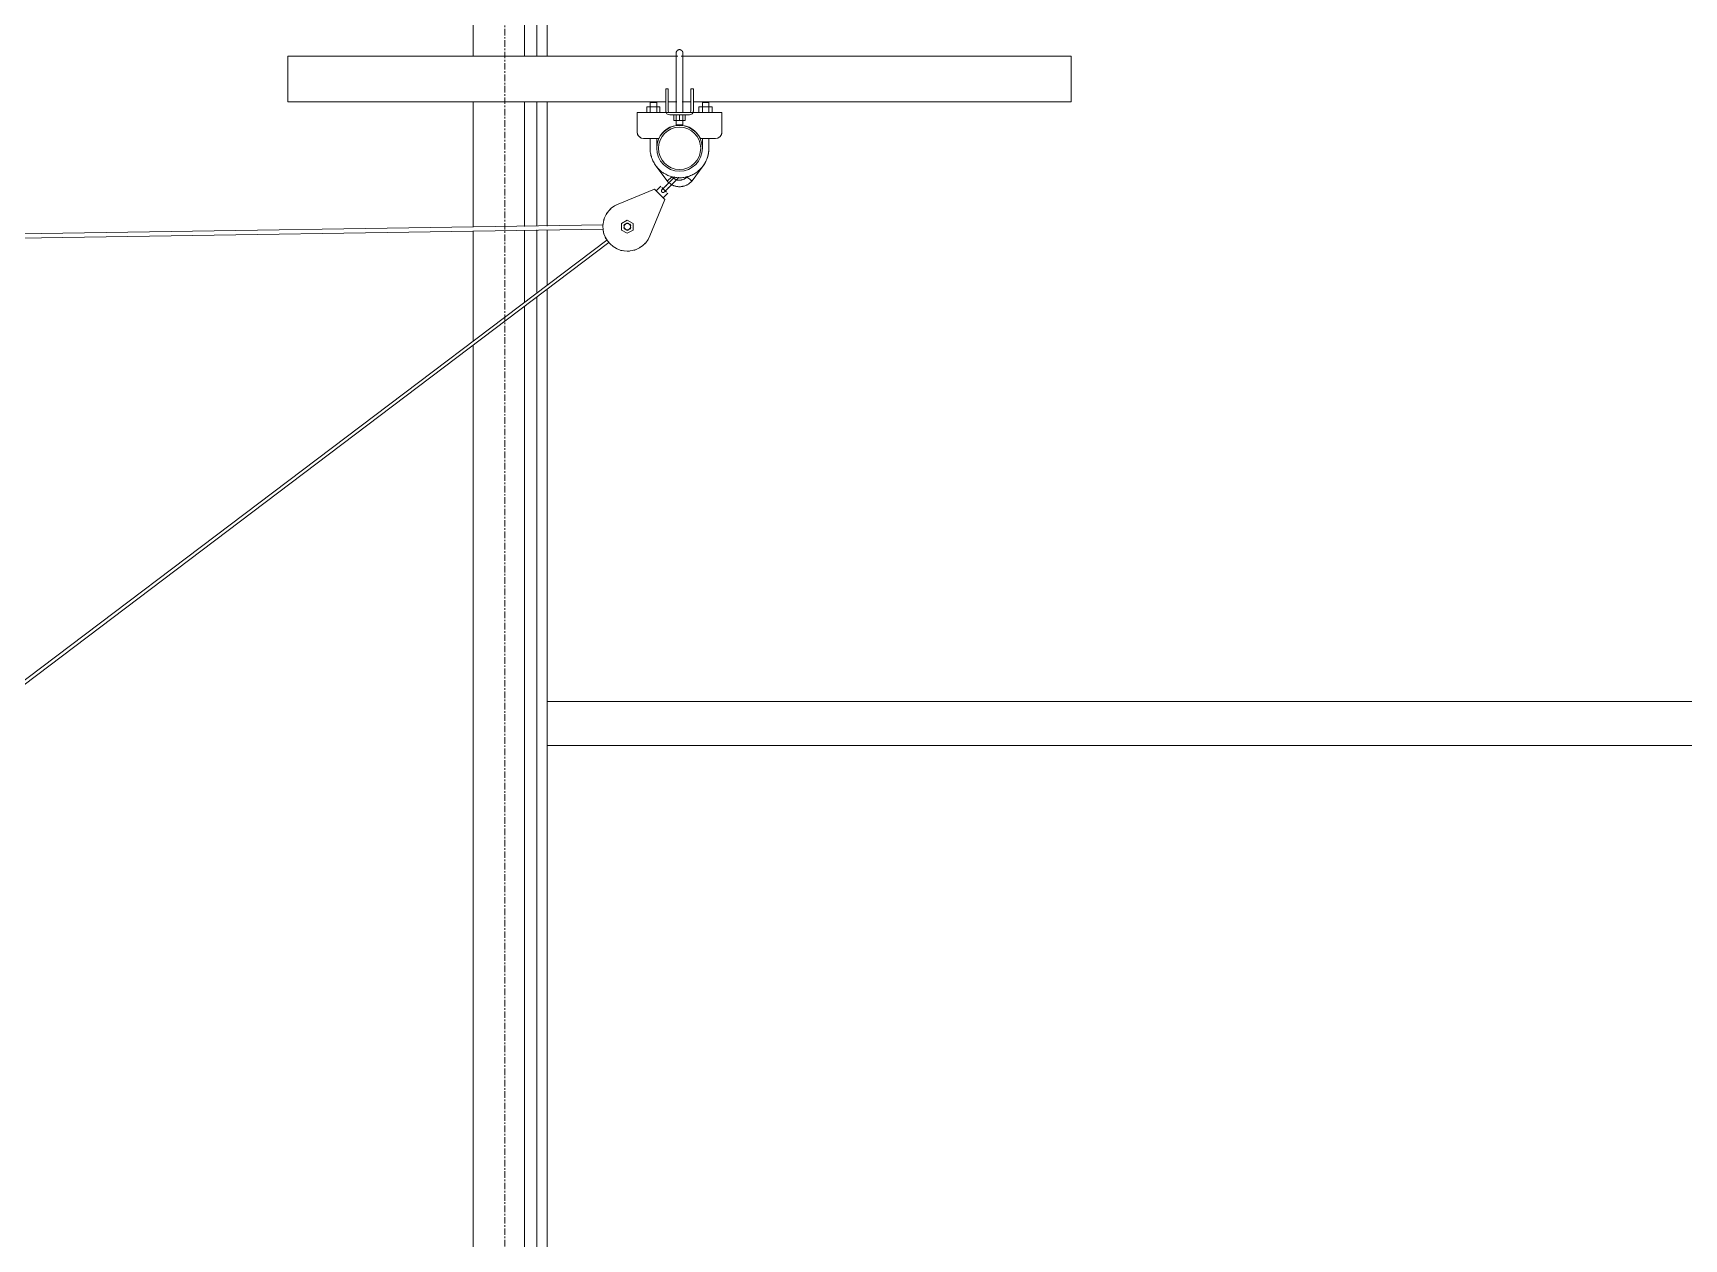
# Model space of a CAD drawing. Header units: inches. Extents: x 21386 to 98862, y -290 to 853.
# Drawn here: x 32064.7 to 32191.2, y 203.4 to 295.8 of the extents above; entities that cross this region are included whole.
import ezdxf

# ---------------------------------------------------------------- set-up
doc = ezdxf.new("R2010")
doc.units = ezdxf.units.IN
doc.header["$MEASUREMENT"] = 0
doc.linetypes.add('Grid Line 1_2_', pattern=[0.875, 0.5, -0.125, 0.125, -0.125])
for name, color, linetype, lineweight in [('I-WALL', 2, 'Continuous', 13), ('Q-SPCQ', 91, 'Continuous', 13), ('S-BEAM', 12, 'Continuous', 13), ('S-COLS', 52, 'Continuous', 13), ('S-GRID', 1, 'Continuous', 9)]:
    doc.layers.add(name, color=color, linetype=linetype, lineweight=lineweight)

# ---------------------------------------------------------------- blocks, each defined once
blk = doc.blocks.new('Basketball_Backstop-Performance_Sports_Systems-3103-Ceiling_Hung - 27_-0_ to 27_-11 7_8_-652462-Building Section - North_South looking East _ Fitness Center')
at = {"layer": 'Q-SPCQ', "color": 8, "lineweight": 9}
for p, q in [((21398.3, 294), (21368.43, 294)), ((21368.43, 292.25), (21368.43, 294)), ((21428.43, 294), (21398.56, 294)), ((21428.43, 294), (21428.43, 292.25)), ((21368.43, 290.5), (21368.43, 292.25)), ((21398.18, 292.25), (21398.18, 289.69)), ((21398.68, 289.69), (21398.68, 292.25)), ((21428.43, 292.25), (21428.43, 290.5)), ((21397.55, 291.5), (21397.37, 291.5)), ((21397.37, 291), (21397.37, 291.5)), ((21397.37, 291.5), (21397.37, 291.37)), ((21397.37, 291.5), (21397.55, 291.5)), ((21397.37, 291.35), (21397.37, 291)), ((21397.37, 289.81), (21397.37, 291)), ((21397.55, 291.37), (21397.55, 291.5)), ((21397.55, 291.5), (21397.55, 291)), ((21397.55, 291), (21397.55, 291.35)), ((21397.55, 291), (21397.55, 289.81)), ((21399.49, 291.5), (21399.3, 291.5)), ((21399.3, 291), (21399.3, 291.5)), ((21399.3, 291.5), (21399.3, 291.37)), ((21399.3, 291.5), (21399.49, 291.5)), ((21399.3, 291.35), (21399.3, 291)), ((21399.3, 291), (21399.3, 289.81)), ((21399.49, 291.37), (21399.49, 291.5)), ((21399.49, 291.5), (21399.49, 291)), ((21399.49, 291), (21399.49, 291.35)), ((21399.49, 289.81), (21399.49, 291)), ((21368.43, 290.5), (21397.37, 290.5)), ((21397.68, 289.69), (21395.18, 289.69)), ((21395.18, 289.37), (21395.18, 289.69)), ((21395.92, 290.12), (21396.18, 290.12)), ((21395.92, 290.12), (21395.92, 289.69)), ((21396.18, 290.44), (21396.18, 290.12)), ((21396.18, 290.44), (21396.19, 290.44)), ((21396.19, 290.44), (21396.18, 290.44)), ((21396.18, 290.44), (21396.18, 289.67)), ((21396.18, 290.44), (21396.68, 290.44)), ((21396.19, 290.44), (21396.18, 290.44)), ((21396.18, 290.44), (21396.18, 290.12)), ((21396.18, 290.44), (21396.19, 290.44)), ((21396.19, 290.44), (21396.18, 290.44)), ((21396.18, 290.12), (21396.68, 290.12)), ((21396.18, 289.69), (21396.18, 290.12)), ((21396.67, 290.44), (21396.68, 290.44)), ((21396.68, 290.44), (21396.67, 290.44)), ((21396.68, 290.44), (21396.67, 290.44)), ((21396.67, 290.44), (21396.68, 290.44)), ((21396.68, 290.44), (21396.67, 290.44)), ((21396.68, 290.12), (21396.68, 290.44)), ((21396.68, 289.67), (21396.68, 290.44)), ((21396.68, 290.12), (21396.68, 290.44)), ((21396.68, 290.12), (21396.93, 290.12)), ((21396.68, 289.69), (21396.68, 290.12)), ((21396.93, 289.69), (21396.93, 290.12)), ((21397.55, 290.5), (21398.21, 290.5)), ((21399.18, 289.69), (21397.68, 289.69)), ((21398.18, 290.5), (21398.18, 289.69)), ((21398.18, 290.5), (21398.18, 289.69)), ((21398.18, 290.5), (21398.18, 289.69)), ((21398.64, 290.5), (21399.3, 290.5)), ((21398.68, 289.69), (21398.68, 290.5)), ((21398.68, 289.69), (21398.68, 290.5)), ((21398.68, 289.69), (21398.68, 290.5)), ((21401.68, 289.69), (21399.18, 289.69)), ((21399.49, 290.5), (21428.43, 290.5)), ((21399.92, 290.12), (21400.18, 290.12)), ((21399.92, 289.69), (21399.92, 290.12)), ((21400.18, 290.44), (21400.18, 290.13)), ((21400.19, 290.44), (21400.18, 290.44)), ((21400.18, 290.44), (21400.19, 290.44)), ((21400.18, 290.44), (21400.18, 289.68)), ((21400.19, 290.44), (21400.18, 290.44)), ((21400.18, 290.44), (21400.68, 290.44)), ((21400.18, 290.44), (21400.18, 290.13)), ((21400.19, 290.44), (21400.18, 290.44)), ((21400.18, 290.44), (21400.19, 290.44)), ((21400.18, 290.12), (21400.68, 290.12)), ((21400.18, 289.69), (21400.18, 290.12)), ((21400.68, 290.44), (21400.67, 290.44)), ((21400.67, 290.44), (21400.68, 290.44)), ((21400.68, 290.44), (21400.67, 290.44)), ((21400.68, 290.44), (21400.67, 290.44)), ((21400.67, 290.44), (21400.68, 290.44)), ((21400.68, 290.13), (21400.68, 290.44)), ((21400.68, 289.68), (21400.68, 290.44)), ((21400.68, 290.13), (21400.68, 290.44)), ((21400.68, 290.12), (21400.93, 290.12)), ((21400.68, 289.69), (21400.68, 290.12)), ((21400.93, 290.12), (21400.93, 289.69)), ((21401.68, 289.69), (21401.68, 289.37)), ((21395.18, 289.37), (21395.18, 288.19)), ((21397.68, 289.5), (21399.18, 289.5)), ((21397.99, 289.06), (21397.99, 289.5)), ((21398.43, 289.06), (21397.99, 289.06)), ((21398.18, 289.5), (21398.18, 288.75)), ((21398.43, 288.75), (21398.19, 288.75)), ((21398.43, 289.5), (21398.43, 289.06)), ((21398.87, 289.06), (21398.43, 289.06)), ((21398.67, 288.75), (21398.43, 288.75)), ((21398.68, 288.75), (21398.68, 289.5)), ((21398.87, 289.06), (21398.87, 289.5)), ((21401.68, 288.19), (21401.68, 289.37)), ((21395.68, 287.69), (21396.83, 287.69)), ((21396.18, 287.69), (21396.18, 286.94)), ((21396.18, 287.69), (21396.18, 286.94)), ((21396.18, 287.69), (21396.18, 286.94)), ((21396.68, 286.94), (21396.68, 287.69)), ((21396.68, 286.94), (21396.68, 287.69)), ((21396.68, 286.94), (21396.68, 287.69)), ((21400.02, 287.69), (21401.18, 287.69)), ((21400.18, 287.69), (21400.18, 286.94)), ((21400.18, 287.69), (21400.18, 286.94)), ((21400.18, 287.69), (21400.18, 286.94)), ((21400.68, 286.94), (21400.68, 287.69)), ((21400.68, 286.94), (21400.68, 287.69)), ((21400.68, 286.94), (21400.68, 287.69)), ((21396.36, 286.06), (21396.39, 285.98)), ((21396.62, 285.6), (21397.48, 284.44)), ((21399.39, 284.46), (21400.24, 285.6)), ((21396.5, 283.81), (21393.72, 282.67)), ((21396.5, 283.81), (21397.3, 283.01)), ((21396.99, 284.03), (21396.64, 283.68)), ((21397.07, 283.95), (21397.26, 283.77)), ((21397.17, 283.15), (21397.52, 283.5)), ((21397.26, 283.77), (21397.44, 283.58)), ((21396.16, 280.23), (21397.3, 283.01)), ((21392.57, 281.07), (21252.78, 278.93)), ((21252.79, 278.62), (21392.57, 280.75)), ((21394.43, 281.44), (21393.99, 281.19)), ((21393.99, 281.19), (21393.99, 280.68)), ((21394.87, 281.19), (21394.43, 281.44)), ((21394.87, 280.68), (21394.87, 281.19)), ((21392.87, 279.91), (21302.22, 211.41)), ((21302.36, 211.2), (21393.02, 279.72)), ((21393.99, 280.68), (21394.43, 280.43)), ((21394.43, 280.43), (21394.87, 280.68))]:
    blk.add_line(p, q, dxfattribs=at)
at = {"layer": 'Q-SPCQ', "color": 8, "lineweight": 9, "flags": 128}
for points in [[(21398.18, 294.25), (21398.18, 294.26), (21398.18, 294.27), (21398.18, 294.28), (21398.18, 294.29), (21398.18, 294.3), (21398.18, 294.31), (21398.19, 294.32), (21398.19, 294.33), (21398.19, 294.34), (21398.2, 294.35), (21398.2, 294.36), (21398.21, 294.37), (21398.21, 294.37), (21398.22, 294.38), (21398.22, 294.39), (21398.23, 294.4), (21398.23, 294.41), (21398.24, 294.41), (21398.25, 294.42), (21398.25, 294.43), (21398.26, 294.44), (21398.27, 294.44), (21398.28, 294.45), (21398.28, 294.45), (21398.29, 294.46), (21398.3, 294.47), (21398.31, 294.47), (21398.32, 294.48), (21398.33, 294.48), (21398.34, 294.48), (21398.35, 294.49), (21398.36, 294.49), (21398.37, 294.49), (21398.38, 294.49), (21398.39, 294.5), (21398.4, 294.5), (21398.41, 294.5), (21398.42, 294.5), (21398.43, 294.5), (21398.43, 294.5)], [(21398.18, 294.25), (21398.18, 294.26), (21398.18, 294.27), (21398.18, 294.28), (21398.18, 294.29), (21398.18, 294.3), (21398.18, 294.31), (21398.19, 294.32), (21398.19, 294.33), (21398.19, 294.34), (21398.2, 294.35), (21398.2, 294.36), (21398.21, 294.37), (21398.21, 294.37), (21398.22, 294.38), (21398.22, 294.39), (21398.23, 294.4), (21398.23, 294.41), (21398.24, 294.41), (21398.25, 294.42), (21398.25, 294.43), (21398.26, 294.44), (21398.27, 294.44), (21398.28, 294.45), (21398.28, 294.45), (21398.29, 294.46), (21398.3, 294.47), (21398.31, 294.47), (21398.32, 294.48), (21398.33, 294.48), (21398.34, 294.48), (21398.35, 294.49), (21398.36, 294.49), (21398.37, 294.49), (21398.38, 294.49), (21398.39, 294.5), (21398.4, 294.5), (21398.41, 294.5), (21398.42, 294.5), (21398.43, 294.5), (21398.43, 294.5)], [(21398.18, 294.14), (21398.18, 294.17), (21398.18, 294.19), (21398.18, 294.21), (21398.18, 294.22), (21398.18, 294.23), (21398.18, 294.24), (21398.18, 294.25), (21398.18, 294.25)], [(21398.18, 294.25), (21398.18, 294.25), (21398.18, 294.24), (21398.18, 294.24), (21398.18, 294.22), (21398.18, 294.21), (21398.18, 294.19), (21398.18, 294.17), (21398.18, 294.15)], [(21398.18, 293.97), (21398.18, 294.01), (21398.18, 294.05), (21398.18, 294.08), (21398.18, 294.11), (21398.18, 294.14), (21398.18, 294.17), (21398.18, 294.19), (21398.18, 294.21), (21398.18, 294.22), (21398.18, 294.23), (21398.18, 294.24), (21398.18, 294.25), (21398.18, 294.25)], [(21398.18, 294.25), (21398.18, 294.25), (21398.18, 294.24), (21398.18, 294.24), (21398.18, 294.22), (21398.18, 294.21), (21398.18, 294.19), (21398.18, 294.17), (21398.18, 294.15), (21398.18, 294.12), (21398.18, 294.09), (21398.18, 294.06), (21398.18, 294.02), (21398.18, 293.99), (21398.18, 293.94), (21398.18, 293.9), (21398.18, 293.85), (21398.18, 293.81), (21398.18, 293.75), (21398.18, 293.7), (21398.18, 293.64), (21398.18, 293.58), (21398.18, 293.52), (21398.18, 293.46), (21398.18, 293.4), (21398.18, 293.33), (21398.18, 293.26), (21398.18, 293.19), (21398.18, 293.12), (21398.18, 293.05), (21398.18, 292.97), (21398.18, 292.9), (21398.18, 292.82), (21398.18, 292.75), (21398.18, 292.67), (21398.18, 292.59), (21398.18, 292.51), (21398.18, 292.43), (21398.18, 292.35), (21398.18, 292.27), (21398.18, 292.25)], [(21398.43, 294.5), (21398.44, 294.5), (21398.45, 294.5), (21398.46, 294.5), (21398.47, 294.5), (21398.48, 294.5), (21398.49, 294.49), (21398.5, 294.49), (21398.51, 294.49), (21398.52, 294.48), (21398.53, 294.48), (21398.53, 294.48), (21398.54, 294.47), (21398.55, 294.47), (21398.56, 294.46), (21398.57, 294.46), (21398.58, 294.45), (21398.59, 294.44)], [(21398.43, 294.5), (21398.44, 294.5), (21398.45, 294.5), (21398.46, 294.5), (21398.47, 294.5), (21398.48, 294.5), (21398.49, 294.49), (21398.5, 294.49), (21398.51, 294.49), (21398.52, 294.48), (21398.53, 294.48), (21398.53, 294.48), (21398.54, 294.47), (21398.55, 294.47), (21398.56, 294.46), (21398.57, 294.46), (21398.58, 294.45), (21398.59, 294.44), (21398.59, 294.44), (21398.6, 294.43), (21398.61, 294.42), (21398.61, 294.42), (21398.62, 294.41), (21398.63, 294.4), (21398.63, 294.39), (21398.64, 294.39), (21398.64, 294.38), (21398.65, 294.37), (21398.65, 294.36), (21398.66, 294.35), (21398.66, 294.34), (21398.66, 294.33), (21398.67, 294.32), (21398.67, 294.31), (21398.67, 294.3), (21398.67, 294.29), (21398.68, 294.28), (21398.68, 294.27), (21398.68, 294.26), (21398.68, 294.25), (21398.68, 294.25)], [(21398.61, 294.42), (21398.62, 294.41), (21398.63, 294.4), (21398.63, 294.39), (21398.64, 294.39), (21398.64, 294.38), (21398.65, 294.37), (21398.65, 294.36), (21398.66, 294.35), (21398.66, 294.34), (21398.66, 294.33), (21398.67, 294.32), (21398.67, 294.31), (21398.67, 294.3), (21398.67, 294.29), (21398.68, 294.28), (21398.68, 294.27), (21398.68, 294.26), (21398.68, 294.25), (21398.68, 294.25)], [(21398.68, 294.01), (21398.68, 294.05), (21398.68, 294.08), (21398.68, 294.11), (21398.68, 294.14), (21398.68, 294.17), (21398.68, 294.19), (21398.68, 294.21), (21398.68, 294.22), (21398.68, 294.23), (21398.68, 294.24), (21398.68, 294.25), (21398.68, 294.25)], [(21398.68, 294.25), (21398.68, 294.25), (21398.68, 294.24), (21398.68, 294.24), (21398.68, 294.22), (21398.68, 294.21), (21398.68, 294.19), (21398.68, 294.17), (21398.68, 294.15), (21398.68, 294.12), (21398.68, 294.09), (21398.68, 294.06), (21398.68, 294.02), (21398.68, 293.99)], [(21398.68, 292.25), (21398.68, 292.33), (21398.68, 292.41), (21398.68, 292.49), (21398.68, 292.57), (21398.68, 292.65), (21398.68, 292.73), (21398.68, 292.8), (21398.68, 292.88), (21398.68, 292.95), (21398.68, 293.03), (21398.68, 293.1), (21398.68, 293.17), (21398.68, 293.24), (21398.68, 293.31), (21398.68, 293.38), (21398.68, 293.44), (21398.68, 293.51), (21398.68, 293.57), (21398.68, 293.63), (21398.68, 293.68), (21398.68, 293.74), (21398.68, 293.79), (21398.68, 293.84), (21398.68, 293.89), (21398.68, 293.93), (21398.68, 293.97), (21398.68, 294.01), (21398.68, 294.05), (21398.68, 294.08), (21398.68, 294.11), (21398.68, 294.14), (21398.68, 294.17), (21398.68, 294.19), (21398.68, 294.21), (21398.68, 294.22), (21398.68, 294.23), (21398.68, 294.24), (21398.68, 294.25), (21398.68, 294.25)], [(21398.68, 294.25), (21398.68, 294.25), (21398.68, 294.24), (21398.68, 294.24), (21398.68, 294.22), (21398.68, 294.21), (21398.68, 294.19), (21398.68, 294.17), (21398.68, 294.15), (21398.68, 294.12), (21398.68, 294.09), (21398.68, 294.06), (21398.68, 294.02), (21398.68, 293.99)], [(21396.18, 286.94), (21396.18, 286.85), (21396.19, 286.76), (21396.19, 286.67), (21396.21, 286.58), (21396.22, 286.49), (21396.24, 286.4), (21396.27, 286.32)], [(21396.18, 286.94), (21396.18, 286.85), (21396.19, 286.76), (21396.19, 286.67), (21396.21, 286.58), (21396.22, 286.49), (21396.24, 286.4), (21396.27, 286.32), (21396.29, 286.23), (21396.32, 286.14), (21396.36, 286.06), (21396.39, 285.98), (21396.43, 285.9), (21396.48, 285.82), (21396.52, 285.74), (21396.57, 285.67), (21396.62, 285.59), (21396.68, 285.52), (21396.74, 285.45), (21396.8, 285.39), (21396.86, 285.32), (21396.93, 285.26), (21396.99, 285.2), (21397.06, 285.15), (21397.14, 285.09), (21397.21, 285.04), (21397.29, 285), (21397.37, 284.95), (21397.45, 284.91), (21397.53, 284.87), (21397.61, 284.84), (21397.7, 284.81), (21397.78, 284.78), (21397.87, 284.76), (21397.96, 284.74), (21398.05, 284.72), (21398.13, 284.71), (21398.22, 284.7), (21398.31, 284.69), (21398.4, 284.69), (21398.49, 284.69), (21398.58, 284.69), (21398.67, 284.7), (21398.76, 284.71), (21398.85, 284.73), (21398.94, 284.75), (21399.03, 284.77), (21399.11, 284.79), (21399.2, 284.82), (21399.28, 284.86), (21399.36, 284.89), (21399.45, 284.93), (21399.52, 284.97), (21399.6, 285.02), (21399.68, 285.07), (21399.75, 285.12), (21399.82, 285.17), (21399.89, 285.23), (21399.96, 285.29), (21400.02, 285.35), (21400.09, 285.42), (21400.15, 285.49), (21400.2, 285.56), (21400.26, 285.63), (21400.31, 285.7), (21400.36, 285.78), (21400.4, 285.86), (21400.44, 285.94), (21400.48, 286.02), (21400.52, 286.1), (21400.55, 286.18), (21400.58, 286.27), (21400.6, 286.36), (21400.62, 286.44), (21400.64, 286.53), (21400.66, 286.62), (21400.67, 286.71), (21400.67, 286.8), (21400.68, 286.89), (21400.68, 286.94)], [(21396.18, 286.94), (21396.18, 286.85), (21396.19, 286.76), (21396.19, 286.67), (21396.21, 286.58), (21396.22, 286.49), (21396.24, 286.4), (21396.27, 286.32), (21396.29, 286.23), (21396.32, 286.14), (21396.36, 286.06), (21396.39, 285.98)], [(21396.43, 285.9), (21396.48, 285.82), (21396.52, 285.74), (21396.57, 285.67), (21396.62, 285.59), (21396.68, 285.52)], [(21396.43, 285.9), (21396.48, 285.82), (21396.52, 285.74), (21396.57, 285.67), (21396.62, 285.6)], [(21400.15, 285.49), (21400.2, 285.56), (21400.26, 285.63), (21400.31, 285.7), (21400.36, 285.78), (21400.4, 285.86)], [(21400.24, 285.6), (21400.29, 285.67), (21400.34, 285.75), (21400.38, 285.83), (21400.43, 285.91)], [(21400.5, 286.07), (21400.54, 286.15), (21400.57, 286.24), (21400.59, 286.32), (21400.62, 286.41), (21400.63, 286.5), (21400.65, 286.59), (21400.66, 286.68), (21400.67, 286.77), (21400.68, 286.86), (21400.68, 286.94)], [(21400.6, 286.36), (21400.62, 286.44), (21400.64, 286.53), (21400.66, 286.62), (21400.67, 286.71), (21400.67, 286.8), (21400.68, 286.89), (21400.68, 286.94)], [(21398.06, 284.75), (21398.05, 284.73), (21398.04, 284.72), (21398.02, 284.71), (21398.01, 284.69), (21397.99, 284.68), (21397.98, 284.67), (21397.96, 284.65), (21397.95, 284.63), (21397.93, 284.62), (21397.91, 284.6), (21397.9, 284.58), (21397.88, 284.56), (21397.86, 284.55), (21397.84, 284.53), (21397.82, 284.51), (21397.8, 284.49), (21397.78, 284.47), (21397.76, 284.45), (21397.74, 284.43), (21397.72, 284.41), (21397.7, 284.39), (21397.68, 284.37), (21397.66, 284.34), (21397.64, 284.32), (21397.62, 284.3), (21397.61, 284.3)], [(21397.79, 284.12), (21397.81, 284.14), (21397.83, 284.16), (21397.85, 284.18), (21397.87, 284.2), (21397.89, 284.22), (21397.91, 284.25), (21397.93, 284.27), (21397.95, 284.29), (21397.97, 284.31), (21397.99, 284.33), (21398.01, 284.35), (21398.03, 284.36), (21398.05, 284.38), (21398.07, 284.4), (21398.09, 284.42), (21398.1, 284.44), (21398.12, 284.45), (21398.14, 284.47), (21398.15, 284.48), (21398.17, 284.5), (21398.18, 284.51), (21398.2, 284.53), (21398.21, 284.54), (21398.22, 284.55), (21398.23, 284.57), (21398.24, 284.58), (21398.25, 284.59), (21398.26, 284.6), (21398.27, 284.61), (21398.28, 284.61), (21398.29, 284.62), (21398.29, 284.63), (21398.3, 284.63), (21398.31, 284.64), (21398.31, 284.64), (21398.31, 284.65), (21398.31, 284.65), (21398.32, 284.65), (21398.32, 284.65)], [(21398.99, 284.75), (21398.97, 284.73), (21398.95, 284.71), (21398.93, 284.69), (21398.9, 284.67), (21398.88, 284.65), (21398.85, 284.63), (21398.83, 284.62), (21398.8, 284.6), (21398.78, 284.59), (21398.75, 284.57), (21398.72, 284.56), (21398.7, 284.55), (21398.67, 284.54), (21398.64, 284.53), (21398.61, 284.52), (21398.58, 284.52), (21398.55, 284.51), (21398.52, 284.51), (21398.49, 284.5), (21398.46, 284.5), (21398.43, 284.5), (21398.4, 284.5), (21398.37, 284.5), (21398.34, 284.5), (21398.31, 284.51), (21398.28, 284.51), (21398.25, 284.52), (21398.22, 284.53), (21398.2, 284.54), (21398.17, 284.55), (21398.14, 284.56), (21398.11, 284.57), (21398.08, 284.58), (21398.06, 284.6), (21398.03, 284.61), (21398.01, 284.63), (21397.98, 284.65), (21397.96, 284.66), (21397.94, 284.68), (21397.91, 284.7), (21397.89, 284.72), (21397.87, 284.75)], [(21397.96, 284.74), (21398.05, 284.72), (21398.13, 284.71), (21398.22, 284.7), (21398.31, 284.69), (21398.4, 284.69), (21398.49, 284.69), (21398.58, 284.69), (21398.67, 284.7), (21398.76, 284.71), (21398.85, 284.73), (21398.94, 284.75)], [(21397.99, 284.68), (21398, 284.69), (21398.02, 284.71), (21398.03, 284.72), (21398.04, 284.73), (21398.06, 284.74)], [(21398.32, 284.65), (21398.32, 284.65), (21398.32, 284.65), (21398.31, 284.65), (21398.31, 284.64), (21398.31, 284.64), (21398.3, 284.63), (21398.3, 284.63), (21398.29, 284.62), (21398.28, 284.62), (21398.28, 284.61), (21398.27, 284.6), (21398.26, 284.59), (21398.25, 284.58), (21398.24, 284.57), (21398.22, 284.56), (21398.21, 284.54), (21398.2, 284.53), (21398.19, 284.52)], [(21398.35, 284.74), (21398.35, 284.74), (21398.35, 284.73), (21398.35, 284.73), (21398.35, 284.72), (21398.35, 284.72), (21398.35, 284.71), (21398.35, 284.71), (21398.35, 284.7), (21398.35, 284.7), (21398.34, 284.69), (21398.34, 284.69), (21398.34, 284.68), (21398.34, 284.68), (21398.34, 284.67), (21398.33, 284.67), (21398.33, 284.67), (21398.33, 284.66), (21398.32, 284.66), (21398.32, 284.65), (21398.32, 284.65), (21398.32, 284.65)], [(21397.08, 283.59), (21397.08, 283.59), (21397.07, 283.6), (21397.07, 283.6), (21397.07, 283.6), (21397.06, 283.61), (21397.06, 283.61), (21397.06, 283.62), (21397.06, 283.62), (21397.05, 283.63), (21397.05, 283.63), (21397.05, 283.64), (21397.05, 283.64), (21397.05, 283.64), (21397.05, 283.65), (21397.04, 283.65), (21397.04, 283.66), (21397.04, 283.66), (21397.04, 283.67), (21397.04, 283.67), (21397.04, 283.68), (21397.04, 283.68), (21397.04, 283.69), (21397.04, 283.69), (21397.04, 283.7), (21397.05, 283.7), (21397.05, 283.71), (21397.05, 283.71), (21397.05, 283.72), (21397.05, 283.72), (21397.05, 283.73), (21397.06, 283.73), (21397.06, 283.74), (21397.06, 283.74), (21397.06, 283.75), (21397.07, 283.75), (21397.07, 283.75), (21397.07, 283.76), (21397.08, 283.76), (21397.08, 283.76), (21397.08, 283.77)], [(21397.61, 284.3), (21397.59, 284.28), (21397.57, 284.25), (21397.55, 284.23), (21397.53, 284.21), (21397.5, 284.19), (21397.48, 284.17), (21397.46, 284.15), (21397.44, 284.13), (21397.42, 284.11), (21397.4, 284.09), (21397.38, 284.07), (21397.36, 284.05), (21397.35, 284.03), (21397.33, 284.01), (21397.31, 284), (21397.29, 283.98), (21397.28, 283.96), (21397.26, 283.95), (21397.24, 283.93), (21397.23, 283.92), (21397.21, 283.9), (21397.2, 283.89), (21397.19, 283.87), (21397.18, 283.86), (21397.16, 283.85), (21397.15, 283.84), (21397.14, 283.83), (21397.13, 283.82), (21397.12, 283.81), (21397.12, 283.8), (21397.11, 283.79), (21397.1, 283.79), (21397.1, 283.78), (21397.09, 283.78), (21397.09, 283.77), (21397.08, 283.77), (21397.08, 283.77), (21397.08, 283.77), (21397.08, 283.77)], [(21397.08, 283.77), (21397.08, 283.77), (21397.08, 283.77), (21397.08, 283.77), (21397.09, 283.77), (21397.09, 283.78), (21397.09, 283.78), (21397.1, 283.79), (21397.11, 283.79), (21397.11, 283.8), (21397.12, 283.81), (21397.13, 283.82), (21397.14, 283.83), (21397.15, 283.84)], [(21397.26, 283.59), (21397.25, 283.59), (21397.25, 283.58), (21397.25, 283.58), (21397.24, 283.58), (21397.24, 283.57), (21397.23, 283.57), (21397.23, 283.57), (21397.22, 283.57), (21397.22, 283.56), (21397.21, 283.56), (21397.21, 283.56), (21397.21, 283.56), (21397.2, 283.56), (21397.2, 283.56), (21397.19, 283.55), (21397.19, 283.55), (21397.18, 283.55), (21397.18, 283.55), (21397.17, 283.55), (21397.17, 283.55), (21397.16, 283.55), (21397.16, 283.55), (21397.15, 283.55), (21397.15, 283.55), (21397.14, 283.56), (21397.14, 283.56), (21397.13, 283.56), (21397.13, 283.56), (21397.12, 283.56), (21397.12, 283.56), (21397.11, 283.57), (21397.11, 283.57), (21397.1, 283.57), (21397.1, 283.57), (21397.1, 283.58), (21397.09, 283.58), (21397.09, 283.58), (21397.08, 283.58), (21397.08, 283.59), (21397.08, 283.59)], [(21397.18, 283.87), (21397.2, 283.88), (21397.21, 283.9), (21397.23, 283.91), (21397.24, 283.93), (21397.26, 283.94), (21397.27, 283.96), (21397.29, 283.97), (21397.31, 283.99), (21397.32, 284.01), (21397.34, 284.03), (21397.36, 284.05), (21397.38, 284.07), (21397.4, 284.08), (21397.42, 284.1), (21397.44, 284.12), (21397.46, 284.14), (21397.48, 284.16), (21397.5, 284.19), (21397.52, 284.21), (21397.54, 284.23), (21397.56, 284.25), (21397.58, 284.27), (21397.6, 284.29), (21397.61, 284.3)], [(21397.26, 283.59), (21397.26, 283.59), (21397.26, 283.59), (21397.26, 283.59), (21397.26, 283.6), (21397.27, 283.6), (21397.27, 283.6), (21397.28, 283.61), (21397.28, 283.62), (21397.29, 283.62), (21397.3, 283.63), (21397.31, 283.64), (21397.32, 283.65), (21397.33, 283.66), (21397.34, 283.67), (21397.35, 283.68), (21397.36, 283.69), (21397.37, 283.71), (21397.39, 283.72), (21397.4, 283.74), (21397.42, 283.75), (21397.43, 283.77), (21397.45, 283.78), (21397.47, 283.8), (21397.48, 283.82), (21397.5, 283.83), (21397.52, 283.85), (21397.54, 283.87), (21397.56, 283.89), (21397.57, 283.91), (21397.59, 283.93), (21397.61, 283.95), (21397.63, 283.97), (21397.65, 283.99), (21397.68, 284.01), (21397.7, 284.03), (21397.72, 284.05), (21397.74, 284.07), (21397.76, 284.09), (21397.78, 284.11), (21397.79, 284.12)], [(21397.33, 283.66), (21397.32, 283.65), (21397.31, 283.64), (21397.3, 283.63), (21397.29, 283.63), (21397.28, 283.62), (21397.28, 283.61), (21397.27, 283.61), (21397.27, 283.6), (21397.26, 283.6), (21397.26, 283.59), (21397.26, 283.59), (21397.26, 283.59), (21397.26, 283.59)], [(21397.79, 284.12), (21397.77, 284.1), (21397.74, 284.08), (21397.72, 284.06), (21397.7, 284.03), (21397.68, 284.01), (21397.66, 283.99), (21397.64, 283.97), (21397.62, 283.95), (21397.6, 283.93), (21397.58, 283.91), (21397.56, 283.89), (21397.54, 283.87), (21397.52, 283.86), (21397.5, 283.84), (21397.49, 283.82), (21397.47, 283.8), (21397.45, 283.79), (21397.44, 283.77), (21397.42, 283.75), (21397.41, 283.74), (21397.39, 283.72), (21397.38, 283.71), (21397.36, 283.7)], [(21397.48, 284.44), (21397.51, 284.4), (21397.54, 284.37), (21397.58, 284.33), (21397.62, 284.3), (21397.66, 284.27), (21397.7, 284.24), (21397.74, 284.21), (21397.78, 284.18), (21397.82, 284.16), (21397.87, 284.13), (21397.91, 284.11), (21397.96, 284.09), (21398, 284.07), (21398.05, 284.06), (21398.1, 284.04), (21398.15, 284.03), (21398.2, 284.02), (21398.25, 284.01), (21398.3, 284.01), (21398.35, 284), (21398.4, 284), (21398.45, 284), (21398.5, 284), (21398.55, 284.01), (21398.6, 284.01), (21398.65, 284.02), (21398.69, 284.03), (21398.74, 284.04), (21398.79, 284.05), (21398.84, 284.07), (21398.89, 284.09), (21398.93, 284.11), (21398.98, 284.13), (21399.02, 284.15), (21399.06, 284.17), (21399.11, 284.2), (21399.15, 284.23), (21399.19, 284.26), (21399.23, 284.29), (21399.27, 284.32), (21399.3, 284.36), (21399.34, 284.39), (21399.37, 284.43), (21399.38, 284.44)], [(21397.61, 284.3), (21397.63, 284.32), (21397.65, 284.34), (21397.67, 284.36), (21397.69, 284.38), (21397.72, 284.4), (21397.74, 284.42), (21397.76, 284.44), (21397.78, 284.46)], [(21397.88, 284.21), (21397.86, 284.19), (21397.83, 284.17), (21397.81, 284.15), (21397.79, 284.13), (21397.79, 284.12)]]:
    blk.add_lwpolyline(points, dxfattribs=at)
at = {"layer": 'Q-SPCQ', "color": 8, "lineweight": 9}
for centre, radius, start, end in [((21397.68, 289.81), 0.312, 180, 210), ((21397.68, 289.81), 0.312, 180, 270), ((21397.68, 289.81), 0.125, 180, 270), ((21397.68, 289.81), 0.125, 180, 270), ((21399.18, 289.81), 0.125, 270, 0), ((21399.18, 289.81), 0.312, 270, 0), ((21399.18, 289.81), 0.125, 270, 0), ((21399.18, 289.81), 0.312, 330, 0), ((21398.43, 286.94), 1.75, 0, 180), ((21398.43, 286.94), 1.62, 0, 180), ((21398.43, 286.96), 1.75, 24.3958, 155.6042), ((21395.68, 288.19), 0.5, 180, 240), ((21395.68, 288.19), 0.5, 180, 240), ((21395.68, 288.19), 0.5, 180, 270), ((21395.68, 288.19), 0.5, 180, 240), ((21395.68, 288.19), 0.5, 180, 240), ((21395.68, 288.19), 0.5, 180, 240), ((21401.18, 288.19), 0.5, 270, 0), ((21401.18, 288.19), 0.5, 300, 0), ((21401.18, 288.19), 0.5, 300, 0), ((21401.18, 288.19), 0.5, 300, 0), ((21401.18, 288.19), 0.5, 300, 0), ((21401.18, 288.19), 0.5, 300, 0), ((21398.43, 286.94), 1.75, 180, 0), ((21398.43, 286.94), 1.62, 180, 0), ((21394.43, 280.94), 1.87, 112.1972, 337.8028), ((21394.43, 280.94), 1.87, 130.9704, 135), ((21394.43, 280.94), 1.87, 116.3445, 120), ((21394.43, 280.94), 1.88, 175.1058, 180), ((21394.43, 280.94), 1.88, 160.3226, 165), ((21394.43, 280.94), 1.88, 145.6237, 150), ((21394.43, 280.94), 0.281, 135, 165), ((21394.43, 280.94), 0.281, 195, 225), ((21394.43, 280.94), 0.25, 135, 315), ((21394.43, 280.94), 0.25, 150, 180), ((21394.43, 280.94), 0.25, 180, 210), ((21394.43, 280.94), 0.25, 315, 135), ((21394.43, 280.94), 0.281, 75, 105), ((21394.43, 280.94), 0.25, 30, 75), ((21394.43, 280.94), 0.25, 30, 60), ((21394.43, 280.94), 0.281, 15, 45), ((21394.43, 280.94), 0.281, 315, 345), ((21394.43, 280.94), 0.25, 345, 8.5502), ((21394.43, 280.94), 0.25, 345, 0), ((21394.43, 280.94), 0.25, 0, 8.5502), ((21394.43, 280.94), 1.88, 190.0739, 195), ((21394.43, 280.94), 1.88, 205.5966, 210), ((21394.43, 280.94), 0.25, 240, 300), ((21394.43, 280.94), 0.25, 255, 285), ((21394.43, 280.94), 0.281, 255, 285), ((21394.43, 280.94), 1.87, 315, 319.0296), ((21394.43, 280.94), 1.87, 330, 333.6555), ((21394.43, 280.94), 1.87, 240, 244.4034), ((21394.43, 280.94), 1.88, 255, 259.9261), ((21394.43, 280.94), 1.88, 270, 274.8942), ((21394.43, 280.94), 1.88, 286.3208, 289.6774), ((21394.43, 280.94), 1.87, 300, 304.3763)]:
    blk.add_arc(centre, radius, start, end, dxfattribs=at)
for points in [[(21397.48, 284.44), (21397.48, 284.44), (21397.48, 284.45), (21397.52, 284.47), (21397.57, 284.52), (21397.64, 284.57), (21397.71, 284.62), (21397.77, 284.68), (21397.82, 284.72), (21397.86, 284.75), (21397.87, 284.75), (21397.87, 284.75)], [(21397.87, 284.75), (21397.87, 284.75), (21397.86, 284.75), (21397.86, 284.74)], [(21398.99, 284.75), (21398.99, 284.75), (21398.99, 284.75), (21399, 284.74)], [(21397.49, 284.45), (21397.48, 284.44), (21397.48, 284.44), (21397.48, 284.44)], [(21399.36, 284.45), (21399.37, 284.44), (21399.38, 284.44), (21399.38, 284.44)]]:
    blk.add_open_spline(points, degree=3, dxfattribs=at)
blk.add_open_spline([(21399.38, 284.44), (21399.38, 284.44), (21399.37, 284.45), (21399.33, 284.48), (21399.29, 284.51), (21399.26, 284.54), (21399.22, 284.57), (21399.17, 284.61), (21399.11, 284.66), (21399.04, 284.71), (21399, 284.74), (21398.99, 284.75), (21398.99, 284.75)], degree=3, knots=[-1, -1, -1, -1, -0.875, -0.75, -0.6875, -0.625, -0.5625, -0.5, -0.375, -0.25, -0.125, 0, 0, 0, 0], dxfattribs=at)
blk = doc.blocks.new('Girt_Z - 10_D-1223971-Building Section - North_South looking East _ Fitness Center')
at = {"layer": 'S-BEAM', "color": 8, "lineweight": 9}
for p, q in [((21388.3, 244.56), (21623.06, 244.56)), ((21388.3, 241.19), (21623.06, 241.19))]:
    blk.add_line(p, q, dxfattribs=at)

msp = doc.modelspace()

# ---------------------------------------------------------------- linework, layer by layer
at = {"layer": 'I-WALL', "color": 8, "lineweight": 9}
for p, q in [((32098.42, 294), (32098.42, 354.93)), ((32102.36, 294), (32102.36, 354.42)), ((32103.3, 354.29), (32103.3, 294)), ((32098.42, 280.89), (32098.42, 290.51)), ((32102.36, 280.95), (32102.36, 290.5)), ((32103.3, 290.5), (32103.3, 280.97)), ((32098.42, 272.14), (32098.42, 280.62)), ((32102.36, 275.12), (32102.36, 280.68)), ((32103.3, 280.7), (32103.3, 275.83)), ((32102.36, 168), (32102.36, 274.85)), ((32103.3, 275.56), (32103.3, 170)), ((32098.42, 170), (32098.42, 271.82))]:
    msp.add_line(p, q, dxfattribs=at)
at = {"layer": 'S-COLS', "color": 8, "lineweight": 9}
for p, q in [((32104.11, 354.19), (32104.11, 294)), ((32104.11, 290.5), (32104.11, 280.98)), ((32104.11, 280.71), (32104.11, 276.44)), ((32104.11, 276.17), (32104.11, 168))]:
    msp.add_line(p, q, dxfattribs=at)
at = {"layer": 'S-GRID', "linetype": 'Grid Line 1_2_'}
msp.add_line((32100.86, -273.16), (32100.86, 738.66), dxfattribs=at)
msp.add_line((32100.86, -273.16), (32100.86, 738.66), dxfattribs=at)

# ---------------------------------------------------------------- block references
at = {"layer": 'Q-SPCQ', "color": 8, "lineweight": 9}
msp.add_blockref('Basketball_Backstop-Performance_Sports_Systems-3103-Ceiling_Hung - 27_-0_ to 27_-11 7_8_-652462-Building Section - North_South looking East _ Fitness Center', (10715.81, 0), dxfattribs=at)
at = {"layer": 'S-BEAM', "color": 8, "lineweight": 9}
msp.add_blockref('Girt_Z - 10_D-1223971-Building Section - North_South looking East _ Fitness Center', (10715.81, 0), dxfattribs=at)

doc.saveas('drawing.dxf')
